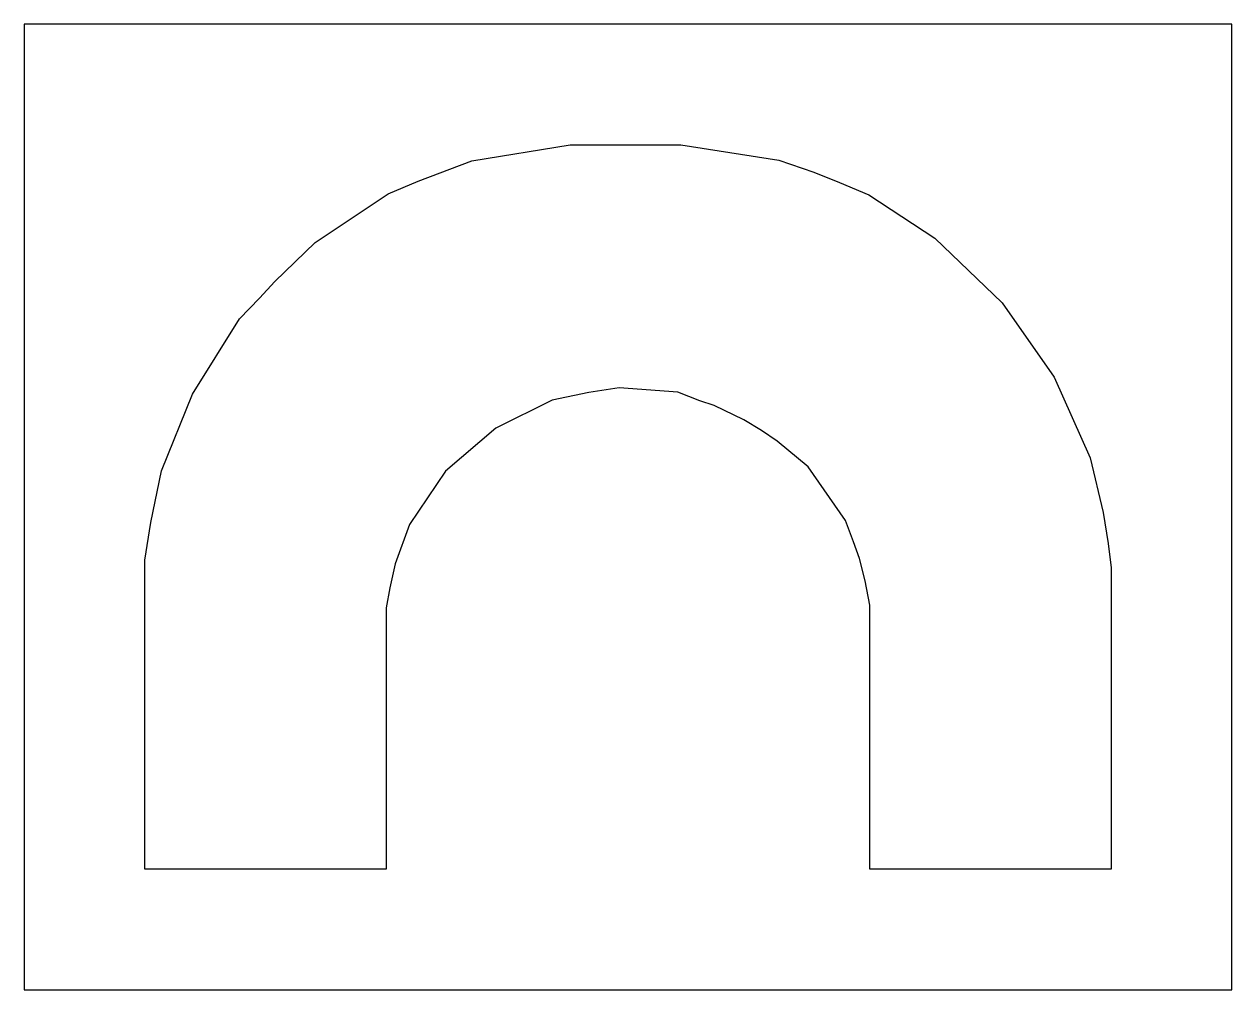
# Model space of a CAD drawing. Header units: inches. Extents: x 0 to 20, y 0 to 16.
import ezdxf

# ---------------------------------------------------------------- set-up
doc = ezdxf.new("R2010")
doc.units = ezdxf.units.IN
doc.header["$MEASUREMENT"] = 0
doc.layers.add('CUT', color=1, linetype='Continuous')

msp = doc.modelspace()

# ---------------------------------------------------------------- linework, layer by layer
at = {"layer": 'CUT'}
for points in [[(0, 0), (20, 0), (20, 16), (0, 16)], [(13.925, 6.774), (13.831, 7.146), (13.735, 7.424), (13.6, 7.774), (12.982, 8.666), (12.469, 9.089), (12.213, 9.27), (11.921, 9.446), (11.426, 9.679), (11.189, 9.761), (10.824, 9.901), (9.855, 9.974), (9.352, 9.897), (8.744, 9.77), (7.81, 9.308), (6.978, 8.595), (6.382, 7.712), (6.145, 7.06), (6.054, 6.663), (5.995, 6.332), (5.995, 2), (2, 2), (2, 2.138), (2, 7.12), (2.1, 7.744), (2.275, 8.599), (2.787, 9.872), (3.567, 11.118), (3.898, 11.461), (4.15, 11.735), (4.817, 12.382), (6.027, 13.187), (6.525, 13.397), (7.415, 13.738), (9.044, 14), (10.876, 14), (12.5, 13.746), (13.076, 13.548), (13.505, 13.379), (13.988, 13.171), (15.079, 12.454), (16.197, 11.385), (17.059, 10.153), (17.651, 8.816), (17.871, 7.907), (17.951, 7.397), (18, 6.992), (18, 2), (14.006, 2), (14.006, 6.374)]]:
    msp.add_lwpolyline(points, close=True, dxfattribs=at)

doc.saveas('drawing.dxf')
